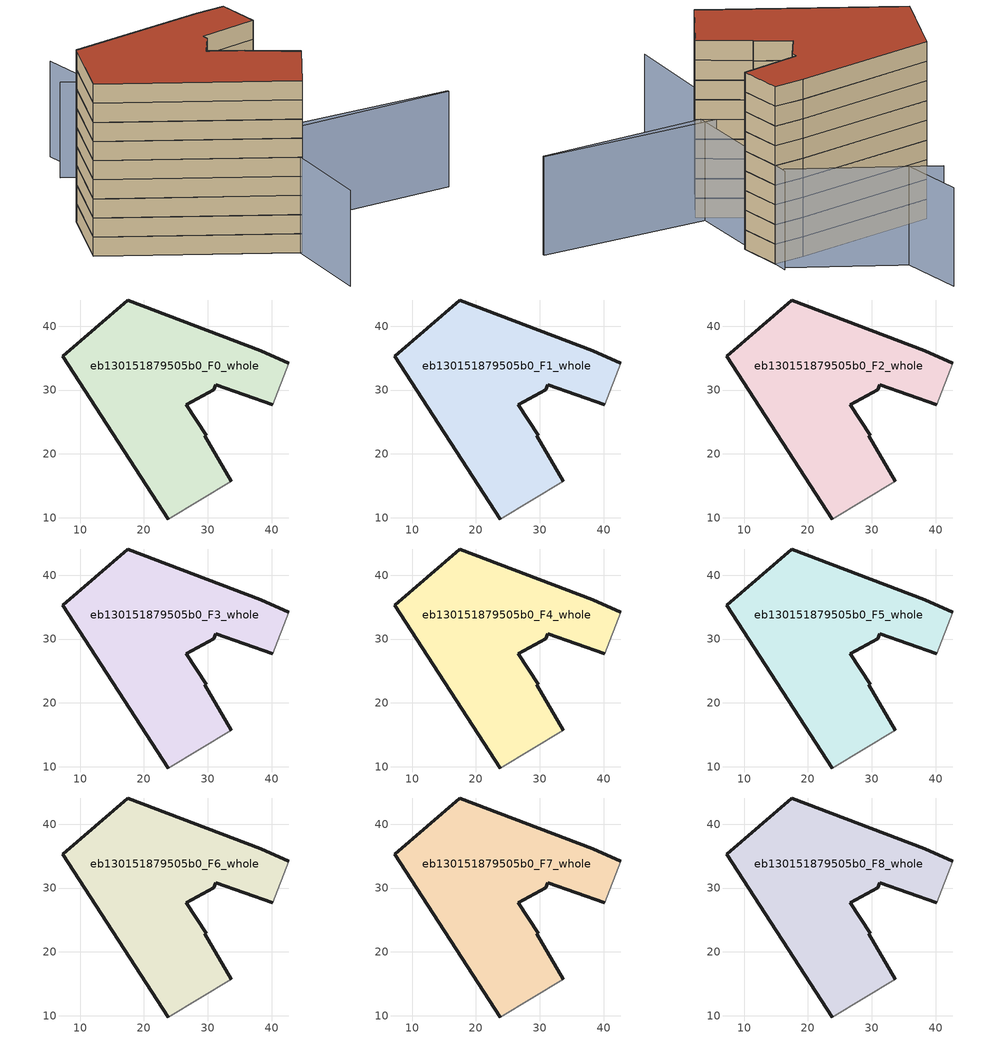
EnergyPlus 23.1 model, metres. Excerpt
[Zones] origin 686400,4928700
eb130151879505b0_F0_whole
 floor ground (EU_floor_Construction): 33.68,15.75 29.55,22.85 29.73,22.96 26.67,27.67 30.91,30.01 31.26,30.83 40.18,27.68 42.69,34.17 38.32,36.16 17.44,44.1 7.29,35.31 23.83,9.81 z0
 wall outside (EU_wall_Construction): 23.83,9.81 7.29,35.31 17.44,44.1 38.32,36.16 42.69,34.17 / 40.18,27.68 31.26,30.83 30.91,30.01 26.67,27.67 29.73,22.96 29.55,22.85 33.68,15.75 z0:3
 wall adiabatic (EU_wall_Construction): 33.68,15.75 23.83,9.81 / 42.69,34.17 40.18,27.68 z0:3
eb130151879505b0_F1_whole
 floor to eb130151879505b0_F0_whole (EU_floor_Construction): 33.67,15.75 29.54,22.85 29.73,22.96 26.67,27.67 30.9,30.01 31.25,30.83 40.17,27.68 42.69,34.17 38.32,36.16 17.44,44.1 7.29,35.31 23.83,9.81 z3
 wall outside (EU_wall_Construction): 23.83,9.81 7.29,35.31 17.44,44.1 38.32,36.16 42.69,34.17 / 40.18,27.68 31.26,30.83 30.91,30.01 26.67,27.67 29.73,22.96 29.55,22.85 33.68,15.75 z3:6
 wall adiabatic (EU_wall_Construction): 33.68,15.75 23.83,9.81 / 42.69,34.17 40.18,27.68 z3:6
eb130151879505b0_F2_whole
 floor to eb130151879505b0_F1_whole (EU_floor_Construction): 33.67,15.75 29.54,22.85 29.73,22.96 26.67,27.67 30.9,30.01 31.25,30.83 40.17,27.68 42.69,34.17 38.32,36.16 17.44,44.1 7.29,35.31 23.83,9.81 z6
 wall outside (EU_wall_Construction): 23.83,9.81 7.29,35.31 17.44,44.1 38.32,36.16 42.69,34.17 / 40.18,27.68 31.26,30.83 30.91,30.01 26.67,27.67 29.73,22.96 29.55,22.85 33.68,15.75 z6:9
 wall adiabatic (EU_wall_Construction): 33.68,15.75 23.83,9.81 / 42.69,34.17 40.18,27.68 z6:9
eb130151879505b0_F3_whole
 floor to eb130151879505b0_F2_whole (EU_floor_Construction): 33.67,15.75 29.54,22.85 29.73,22.96 26.67,27.67 30.9,30.01 31.25,30.83 40.17,27.68 42.69,34.17 38.32,36.16 17.44,44.1 7.29,35.31 23.83,9.81 z9
 wall outside (EU_wall_Construction): 23.83,9.81 7.29,35.31 17.44,44.1 38.32,36.16 42.69,34.17 / 40.18,27.68 31.26,30.83 30.91,30.01 26.67,27.67 29.73,22.96 29.55,22.85 33.68,15.75 z9:12
 wall adiabatic (EU_wall_Construction): 33.68,15.75 23.83,9.81 / 42.69,34.17 40.18,27.68 z9:12
eb130151879505b0_F4_whole
 floor to eb130151879505b0_F3_whole (EU_floor_Construction): 33.67,15.75 29.54,22.85 29.73,22.96 26.67,27.67 30.9,30.01 31.25,30.83 40.17,27.68 42.69,34.17 38.32,36.16 17.44,44.1 7.29,35.31 23.83,9.81 z12
 wall outside (EU_wall_Construction): 23.83,9.81 7.29,35.31 17.44,44.1 38.32,36.16 42.69,34.17 / 40.18,27.68 31.26,30.83 30.91,30.01 26.67,27.67 29.73,22.96 29.55,22.85 33.68,15.75 z12:15
 wall adiabatic (EU_wall_Construction): 33.68,15.75 23.83,9.81 / 42.69,34.17 40.18,27.68 z12:15
eb130151879505b0_F5_whole
 floor to eb130151879505b0_F4_whole (EU_floor_Construction): 33.67,15.75 29.54,22.85 29.73,22.96 26.67,27.67 30.9,30.01 31.25,30.83 40.17,27.68 42.69,34.17 38.32,36.16 17.44,44.1 7.29,35.31 23.83,9.81 z15
 wall outside (EU_wall_Construction): 23.83,9.81 7.29,35.31 17.44,44.1 38.32,36.16 42.69,34.17 / 40.18,27.68 31.26,30.83 30.91,30.01 26.67,27.67 29.73,22.96 29.55,22.85 33.68,15.75 z15:18
 wall adiabatic (EU_wall_Construction): 33.68,15.75 23.83,9.81 / 42.69,34.17 40.18,27.68 z15:18
eb130151879505b0_F6_whole
 floor to eb130151879505b0_F5_whole (EU_floor_Construction): 33.67,15.75 29.54,22.85 29.73,22.96 26.67,27.67 30.9,30.01 31.25,30.83 40.17,27.68 42.69,34.17 38.32,36.16 17.44,44.1 7.29,35.31 23.83,9.81 z18
 wall outside (EU_wall_Construction): 23.83,9.81 7.29,35.31 17.44,44.1 38.32,36.16 42.69,34.17 / 40.18,27.68 31.26,30.83 30.91,30.01 26.67,27.67 29.73,22.96 29.55,22.85 33.68,15.75 z18:21
 wall adiabatic (EU_wall_Construction): 33.68,15.75 23.83,9.81 / 42.69,34.17 40.18,27.68 z18:21
eb130151879505b0_F7_whole
 floor to eb130151879505b0_F6_whole (EU_floor_Construction): 33.67,15.75 29.54,22.85 29.73,22.96 26.67,27.67 30.9,30.01 31.25,30.83 40.17,27.68 42.69,34.17 38.32,36.16 17.44,44.1 7.29,35.31 23.83,9.81 z21
 wall outside (EU_wall_Construction): 23.83,9.81 7.29,35.31 17.44,44.1 38.32,36.16 42.69,34.17 / 40.18,27.68 31.26,30.83 30.91,30.01 26.67,27.67 29.73,22.96 29.55,22.85 33.68,15.75 z21:24
 wall adiabatic (EU_wall_Construction): 33.68,15.75 23.83,9.81 / 42.69,34.17 40.18,27.68 z21:24
eb130151879505b0_F8_whole
 floor to eb130151879505b0_F7_whole (EU_floor_Construction): 33.67,15.75 29.54,22.85 29.73,22.96 26.67,27.67 30.9,30.01 31.25,30.83 40.17,27.68 42.69,34.17 38.32,36.16 17.44,44.1 7.29,35.31 23.83,9.81 z24
 wall outside (EU_wall_Construction): 23.83,9.81 7.29,35.31 17.44,44.1 38.32,36.16 42.69,34.17 / 40.18,27.68 31.26,30.83 30.91,30.01 26.67,27.67 29.73,22.96 29.55,22.85 33.68,15.75 z24:27
 wall adiabatic (EU_wall_Construction): 33.68,15.75 23.83,9.81 / 42.69,34.17 40.18,27.68 z24:27
 roof outside (EU_roof_Construction): 38.32,36.16 42.69,34.17 40.18,27.68 31.26,30.83 30.91,30.01 26.67,27.67 29.73,22.96 29.55,22.85 33.68,15.75 23.83,9.81 7.29,35.31 17.44,44.1 z27
shading: 16.4,-2.63 29.36,19.96 / 29.36,19.96 56.43,4.43 / 56.29,4.19 33.27,16.43 / 33.27,16.43 43.86,36.36 / 43.28,35.86 30.74,54.62 / 36.99,59.99 33.46,50.55 z0:15
[Building]
EU S2 Campaign: North Axis=0; Terrain=City; Solar Distribution=FullExterior
[Site:Location]
Bologna: Latitude=44.5; Longitude=11.25; Time Zone=1; Elevation=37
[SizingPeriod:WeatherFileDays]
AnnualSizingPeriod: Begin Month=1; Begin Day of Month=1; End Month=12; End Day of Month=31; Day of Week for Start Day=Monday; Use Weather File Daylight Saving Period=No; Use Weather File Rain and Snow Indicators=No
[MATERIAL]
EU_InternalMass_Material: Roughness=MediumRough; Thickness=0.1; Conductivity=1; Density=1800; Specific Heat=900; Thermal Absorptance=0.9; Solar Absorptance=0.7; Visible Absorptance=0.7
[MATERIAL:NOMASS] Roughness=MediumRough; Thermal Absorptance=0.9; Solar Absorptance=0.7; Visible Absorptance=0.7
Name | Thermal Resistance
EU_wall_NoMass | 0.779417
EU_roof_NoMass | 0.435466
EU_floor_NoMass | 0.588222
[CONSTRUCTION]
EU_wall_Construction: EU_wall_NoMass
EU_roof_Construction: EU_roof_NoMass
EU_floor_Construction: EU_floor_NoMass
EU_InternalMass_Construction: EU_InternalMass_Material
[ZONE] Type=1; Multiplier=1; Ceiling Height=autocalculate; Floor Area=autocalculate; Part of Total Floor Area=Yes
Name | Volume
eb130151879505b0_F0_whole | 1731.29
eb130151879505b0_F1_whole; eb130151879505b0_F2_whole; eb130151879505b0_F3_whole; eb130151879505b0_F4_whole; eb130151879505b0_F5_whole; eb130151879505b0_F6_whole; eb130151879505b0_F7_whole; eb130151879505b0_F8_whole | 1731.3
[INTERNALMASS] Construction=EU_InternalMass_Construction; Surface Area=558.532
Name | Zone or ZoneList
eb130151879505b0_F0_whole_EU_InternalMass | eb130151879505b0_F0_whole
eb130151879505b0_F1_whole_EU_InternalMass | eb130151879505b0_F1_whole
eb130151879505b0_F2_whole_EU_InternalMass | eb130151879505b0_F2_whole
eb130151879505b0_F3_whole_EU_InternalMass | eb130151879505b0_F3_whole
eb130151879505b0_F4_whole_EU_InternalMass | eb130151879505b0_F4_whole
eb130151879505b0_F5_whole_EU_InternalMass | eb130151879505b0_F5_whole
eb130151879505b0_F6_whole_EU_InternalMass | eb130151879505b0_F6_whole
eb130151879505b0_F7_whole_EU_InternalMass | eb130151879505b0_F7_whole
eb130151879505b0_F8_whole_EU_InternalMass | eb130151879505b0_F8_whole
[OTHEREQUIPMENT] Fuel Type=Electricity; Design Level Calculation Method=Watts/Area; Power per Zone Floor Area=1; Fraction Latent=0; Fraction Radiant=0; Fraction Lost=0; Carbon Dioxide Generation Rate=0; EndUse Subcategory=EU_Step8_InternalGains
Name | Zone or ZoneList or Space or SpaceList | Schedule
EU_Step8_InternalGain_eb130151879505b0_F0_whole_f000 | eb130151879505b0_F0_whole | EU_Step8_GainSchedule_eb130151879505b0_F0_whole_f000
EU_Step8_InternalGain_eb130151879505b0_F1_whole_f000 | eb130151879505b0_F1_whole | EU_Step8_GainSchedule_eb130151879505b0_F1_whole_f000
EU_Step8_InternalGain_eb130151879505b0_F2_whole_f000 | eb130151879505b0_F2_whole | EU_Step8_GainSchedule_eb130151879505b0_F2_whole_f000
EU_Step8_InternalGain_eb130151879505b0_F3_whole_f000 | eb130151879505b0_F3_whole | EU_Step8_GainSchedule_eb130151879505b0_F3_whole_f000
EU_Step8_InternalGain_eb130151879505b0_F4_whole_f000 | eb130151879505b0_F4_whole | EU_Step8_GainSchedule_eb130151879505b0_F4_whole_f000
EU_Step8_InternalGain_eb130151879505b0_F5_whole_f000 | eb130151879505b0_F5_whole | EU_Step8_GainSchedule_eb130151879505b0_F5_whole_f000
EU_Step8_InternalGain_eb130151879505b0_F6_whole_f000 | eb130151879505b0_F6_whole | EU_Step8_GainSchedule_eb130151879505b0_F6_whole_f000
EU_Step8_InternalGain_eb130151879505b0_F7_whole_f000 | eb130151879505b0_F7_whole | EU_Step8_GainSchedule_eb130151879505b0_F7_whole_f000
EU_Step8_InternalGain_eb130151879505b0_F8_whole_f000 | eb130151879505b0_F8_whole | EU_Step8_GainSchedule_eb130151879505b0_F8_whole_f000
[ZONEVENTILATION:DESIGNFLOWRATE] Schedule=EU_AlwaysOn; Design Flow Rate Calculation Method=AirChanges/Hour; Air Changes per Hour=0.712058; Ventilation Type=Natural; Fan Pressure Rise=0; Fan Total Efficiency=1; Constant Term Coefficient=1; Temperature Term Coefficient=0; Velocity Term Coefficient=0; Velocity Squared Term Coefficient=0; Minimum Indoor Temperature=-100; Maximum Indoor Temperature=100; Delta Temperature=-100; Minimum Outdoor Temperature=-100; Maximum Outdoor Temperature=100; Maximum Wind Speed=40
Name | Zone or ZoneList or Space or SpaceList
EU_ConstantAir_eb130151879505b0_F0_whole | eb130151879505b0_F0_whole
EU_ConstantAir_eb130151879505b0_F1_whole | eb130151879505b0_F1_whole
EU_ConstantAir_eb130151879505b0_F2_whole | eb130151879505b0_F2_whole
EU_ConstantAir_eb130151879505b0_F3_whole | eb130151879505b0_F3_whole
EU_ConstantAir_eb130151879505b0_F4_whole | eb130151879505b0_F4_whole
EU_ConstantAir_eb130151879505b0_F5_whole | eb130151879505b0_F5_whole
EU_ConstantAir_eb130151879505b0_F6_whole | eb130151879505b0_F6_whole
EU_ConstantAir_eb130151879505b0_F7_whole | eb130151879505b0_F7_whole
EU_ConstantAir_eb130151879505b0_F8_whole | eb130151879505b0_F8_whole
[HVACTEMPLATE:THERMOSTAT] Constant Heating Setpoint=20; Constant Cooling Setpoint=50
EU_HeatOnly_eb130151879505b0_F0_whole; EU_HeatOnly_eb130151879505b0_F1_whole; EU_HeatOnly_eb130151879505b0_F2_whole; EU_HeatOnly_eb130151879505b0_F3_whole; EU_HeatOnly_eb130151879505b0_F4_whole; EU_HeatOnly_eb130151879505b0_F5_whole; EU_HeatOnly_eb130151879505b0_F6_whole; EU_HeatOnly_eb130151879505b0_F7_whole; EU_HeatOnly_eb130151879505b0_F8_whole
[HVACTEMPLATE:ZONE:IDEALLOADSAIRSYSTEM] System Availability Schedule=EU_AlwaysOn; Maximum Heating Supply Air Temperature=50; Minimum Cooling Supply Air Temperature=13; Maximum Heating Supply Air Humidity Ratio=0.0156; Minimum Cooling Supply Air Humidity Ratio=0.0077; Heating Limit=NoLimit; Cooling Limit=NoLimit; Heating Availability Schedule=EU_AlwaysOn; Cooling Availability Schedule=EU_CoolingOff; Dehumidification Control Type=ConstantSensibleHeatRatio; Cooling Sensible Heat Ratio=0.7; Dehumidification Setpoint=60; Humidification Control Type=None; Humidification Setpoint=30; Outdoor Air Method=None; Outdoor Air Flow Rate per Person=0.00944; Outdoor Air Flow Rate per Zone Floor Area=0; Outdoor Air Flow Rate per Zone=0; Demand Controlled Ventilation Type=None; Outdoor Air Economizer Type=NoEconomizer; Heat Recovery Type=None; Sensible Heat Recovery Effectiveness=0.7; Latent Heat Recovery Effectiveness=0.65
Name | Template Thermostat
eb130151879505b0_F0_whole | EU_HeatOnly_eb130151879505b0_F0_whole
eb130151879505b0_F1_whole | EU_HeatOnly_eb130151879505b0_F1_whole
eb130151879505b0_F2_whole | EU_HeatOnly_eb130151879505b0_F2_whole
eb130151879505b0_F3_whole | EU_HeatOnly_eb130151879505b0_F3_whole
eb130151879505b0_F4_whole | EU_HeatOnly_eb130151879505b0_F4_whole
eb130151879505b0_F5_whole | EU_HeatOnly_eb130151879505b0_F5_whole
eb130151879505b0_F6_whole | EU_HeatOnly_eb130151879505b0_F6_whole
eb130151879505b0_F7_whole | EU_HeatOnly_eb130151879505b0_F7_whole
eb130151879505b0_F8_whole | EU_HeatOnly_eb130151879505b0_F8_whole
[SIZING:ZONE] Zone Cooling Design Supply Air Temperature Input Method=SupplyAirTemperature; Zone Cooling Design Supply Air Temperature=13; Zone Heating Design Supply Air Temperature Input Method=SupplyAirTemperature; Zone Heating Design Supply Air Temperature=50; Zone Cooling Design Supply Air Humidity Ratio=0.008; Zone Heating Design Supply Air Humidity Ratio=0.008; Cooling Design Air Flow Method=DesignDay; Cooling Design Air Flow Rate=0; Cooling Minimum Air Flow per Zone Floor Area=0.000762; Cooling Minimum Air Flow=0; Cooling Minimum Air Flow Fraction=0.2; Heating Design Air Flow Method=DesignDay; Heating Design Air Flow Rate=0; Heating Maximum Air Flow per Zone Floor Area=0.002032; Heating Maximum Air Flow=0.141576; Heating Maximum Air Flow Fraction=0.3; Account for Dedicated Outdoor Air System=No; Dedicated Outdoor Air System Control Strategy=NeutralSupplyAir; Dedicated Outdoor Air Low Setpoint Temperature for Design=autosize; Dedicated Outdoor Air High Setpoint Temperature for Design=autosize; Zone Load Sizing Method=Sensible Load Only No Latent Load; Zone Latent Cooling Design Supply Air Humidity Ratio Input Method=HumidityRatioDifference; Zone Cooling Design Supply Air Humidity Ratio Difference=0.005; Zone Latent Heating Design Supply Air Humidity Ratio Input Method=HumidityRatioDifference; Zone Humidification Design Supply Air Humidity Ratio Difference=0.005
eb130151879505b0_F0_whole; eb130151879505b0_F1_whole; eb130151879505b0_F2_whole; eb130151879505b0_F3_whole; eb130151879505b0_F4_whole; eb130151879505b0_F5_whole; eb130151879505b0_F6_whole; eb130151879505b0_F7_whole; eb130151879505b0_F8_whole
[SCHEDULE:CONSTANT]
Name | Hourly Value
EU_AlwaysOn | 1
EU_CoolingOff | 0
[SCHEDULE:FILE] Column Number=1; Rows to Skip at Top=0; Number of Hours of Data=8760; Column Separator=Comma; Interpolate to Timestep=No; Minutes per Item=60; Adjust Schedule for Daylight Savings=Yes
Name | File
EU_Step8_GainSchedule_eb130151879505b0_F0_whole_f000 | ../../schedules/eb130151879505b0/eb130151879505b0_F0_whole_f000_gain.csv
EU_Step8_GainSchedule_eb130151879505b0_F1_whole_f000 | ../../schedules/eb130151879505b0/eb130151879505b0_F1_whole_f000_gain.csv
EU_Step8_GainSchedule_eb130151879505b0_F2_whole_f000 | ../../schedules/eb130151879505b0/eb130151879505b0_F2_whole_f000_gain.csv
EU_Step8_GainSchedule_eb130151879505b0_F3_whole_f000 | ../../schedules/eb130151879505b0/eb130151879505b0_F3_whole_f000_gain.csv
EU_Step8_GainSchedule_eb130151879505b0_F4_whole_f000 | ../../schedules/eb130151879505b0/eb130151879505b0_F4_whole_f000_gain.csv
EU_Step8_GainSchedule_eb130151879505b0_F5_whole_f000 | ../../schedules/eb130151879505b0/eb130151879505b0_F5_whole_f000_gain.csv
EU_Step8_GainSchedule_eb130151879505b0_F6_whole_f000 | ../../schedules/eb130151879505b0/eb130151879505b0_F6_whole_f000_gain.csv
EU_Step8_GainSchedule_eb130151879505b0_F7_whole_f000 | ../../schedules/eb130151879505b0/eb130151879505b0_F7_whole_f000_gain.csv
EU_Step8_GainSchedule_eb130151879505b0_F8_whole_f000 | ../../schedules/eb130151879505b0/eb130151879505b0_F8_whole_f000_gain.csv
